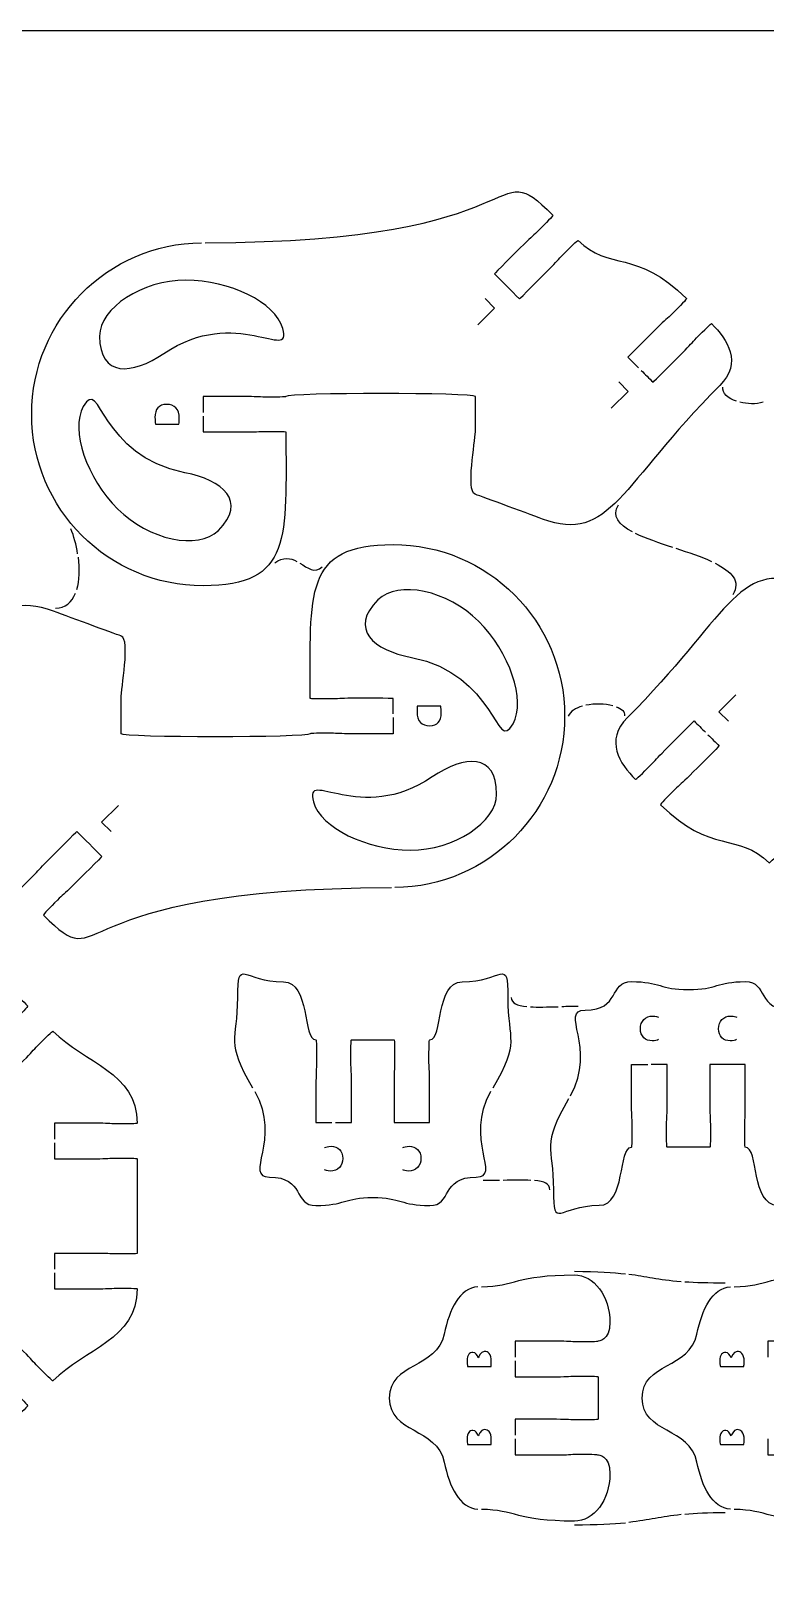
# Model space of a CAD drawing. Extents: x 0 to 250, y 0 to 300.
# Drawn here: x 84.9 to 146.9, y 169.1 to 300.1 of the extents above; entities that cross this region are included whole.
import ezdxf

# ---------------------------------------------------------------- set-up
doc = ezdxf.new("R2010")
doc.units = 0
doc.header["$MEASUREMENT"] = 0
doc.layers.add('DEFAULT', color=7, linetype='CONTINUOUS')

msp = doc.modelspace()

# ---------------------------------------------------------------- linework, layer by layer
at = {"layer": 'DEFAULT', "color": 250}
for points in [[(123.29, 277.42), (124.08, 276.63), (122.65, 275.2)], [(134.57, 270.38), (135.37, 269.58), (133.94, 268.15)], [(143.84, 241.7), (143.04, 242.49), (144.47, 243.92)], [(91.66, 232.36), (90.86, 233.15), (92.29, 234.58)]]:
    msp.add_lwpolyline(points, dxfattribs=at)
at = {"layer": 'DEFAULT', "color": 1}
for points, knots in [([(240.05, 0.05), (163.38, 0.05), (86.72, 0.05), (10.05, 0.05), (4.53, 0.05), (0.05, 4.53), (0.05, 10.05), (0.05, 103.38), (0.05, 196.72), (0.05, 290.05), (0.05, 295.57), (4.53, 300.05), (10.05, 300.05), (86.72, 300.05), (163.38, 300.05), (240.05, 300.05), (245.57, 300.05), (250.05, 295.57), (250.05, 290.05), (250.05, 196.72), (250.05, 103.38), (250.05, 10.05), (250.05, 4.53), (245.57, 0.05), (240.05, 0.05)], [0, 0, 0, 0, 651.968, 651.968, 651.968, 652.968, 652.968, 652.968, 1446.668, 1446.668, 1446.668, 1447.668, 1447.668, 1447.668, 2099.636, 2099.636, 2099.636, 2100.636, 2100.636, 2100.636, 2894.336, 2894.336, 2894.336, 2895.336, 2895.336, 2895.336, 2895.336]), ([(99.6, 282.15), (128.33, 282.18), (123.48, 290), (129.01, 284.47), (128.99, 284.39), (128.46, 283.85), (127.81, 283.2), (127.4, 282.78), (127.22, 282.69), (126.54, 282), (125.91, 281.38), (124.06, 279.53), (124.06, 279.53), (124.77, 278.82), (125.47, 278.11), (126.18, 277.4), (126.18, 277.4), (128.04, 279.26), (128.66, 279.88), (129.34, 280.56), (129.45, 280.73), (129.87, 281.15), (130.51, 281.8), (131.05, 282.33), (131.13, 282.35), (133.74, 279.75), (136.08, 281.64), (140.3, 277.43), (140.34, 277.39), (139.78, 276.84), (139.1, 276.15), (138.68, 275.74), (138.51, 275.64), (137.82, 274.95), (137, 274.13), (136.17, 273.3), (135.35, 272.48), (135.65, 272.17), (135.95, 271.87), (136.25, 271.57)], [0, 0, 0, 0, 1, 1, 1, 2, 2, 2, 3, 3, 3, 4, 4, 4, 12.513566, 12.513566, 12.513566, 13.513566, 13.513566, 13.513566, 14.513566, 14.513566, 14.513566, 15.513566, 15.513566, 15.513566, 16.513566, 16.513566, 16.513566, 17.513566, 17.513566, 17.513566, 18.513566, 18.513566, 18.513566, 28.441345, 28.441345, 28.441345, 32.075874, 32.075874, 32.075874, 32.075874]), ([(99.44, 267.5), (99.44, 267.05), (99.44, 266.6), (99.44, 266.15), (100.61, 266.15), (101.78, 266.15), (102.95, 266.15), (103.91, 266.15), (104.11, 266.2), (104.69, 266.2), (105.66, 266.2), (106.44, 266.2), (106.44, 266.15), (106.44, 257.22), (107.03, 253.15), (99.44, 253.15), (91.44, 253.15), (84.95, 259.64), (84.95, 267.65), (84.95, 275.61), (91.36, 282.07), (99.3, 282.15)], [0, 0, 0, 0, 3.83, 3.83, 3.83, 13.77, 13.77, 13.77, 14.77, 14.77, 14.77, 15.77, 15.77, 15.77, 16.77, 16.77, 16.77, 17.77, 17.77, 17.77, 18.77, 18.77, 18.77, 18.77]), ([(106.17, 274.91), (107, 271.98), (102.23, 276.92), (96.13, 272.79), (93.43, 270.97), (90.69, 270.76), (90.69, 274.25), (90.69, 276.64), (94.3, 278.98), (97.98, 278.98), (101.67, 278.98), (105.55, 277.11), (106.17, 274.91)], [1, 1, 1, 1, 2, 2, 2, 3, 3, 3, 4, 4, 4, 5, 5, 5, 5]), ([(136.47, 271.36), (136.8, 271.02), (137.14, 270.69), (137.47, 270.35), (137.47, 270.35), (139.33, 272.21), (139.95, 272.83), (140.63, 273.51), (140.73, 273.68), (141.15, 274.1), (141.84, 274.78), (142.39, 275.34), (142.42, 275.31), (143.76, 273.96), (145.05, 272.01), (143.11, 270.07), (134.66, 261.63), (133.86, 256.69), (128.14, 258.79), (126.72, 259.31), (122.43, 260.89), (122.43, 260.89), (121.64, 261.18), (122.45, 265.34), (122.45, 266.15), (122.45, 267.15), (122.45, 268.15), (122.45, 269.15), (122.45, 269.48), (106.57, 269.48), (106.44, 269.15), (106.44, 269.1), (105.66, 269.1), (104.69, 269.1), (104.1, 269.1), (103.91, 269.15), (102.95, 269.15), (101.78, 269.15), (100.61, 269.15), (99.44, 269.15), (99.44, 268.7), (99.44, 268.25), (99.44, 267.8)], [0, 0, 0, 0, 4.030509, 4.030509, 4.030509, 5.030509, 5.030509, 5.030509, 6.030509, 6.030509, 6.030509, 7.030509, 7.030509, 7.030509, 8.030509, 8.030509, 8.030509, 9.030509, 9.030509, 9.030509, 10.030509, 10.030509, 10.030509, 11.030509, 11.030509, 11.030509, 19.530509, 19.530509, 19.530509, 20.530509, 20.530509, 20.530509, 21.530509, 21.530509, 21.530509, 22.530509, 22.530509, 22.530509, 32.470509, 32.470509, 32.470509, 36.300509, 36.300509, 36.300509, 36.300509]), ([(100.73, 257.82), (99.03, 256.13), (94.83, 257.03), (92.22, 259.63), (89.61, 262.24), (88.19, 266.31), (89.31, 268.3), (90.79, 270.96), (90.67, 264.09), (97.9, 262.7), (101.1, 262.08), (103.19, 260.29), (100.73, 257.82)], [1, 1, 1, 1, 2, 2, 2, 3, 3, 3, 4, 4, 4, 5, 5, 5, 5]), ([(115.5, 242.31), (115.5, 242.75), (115.5, 243.19), (115.5, 243.63), (115.5, 243.63), (112.88, 243.64), (112, 243.64), (111.03, 243.63), (110.84, 243.58), (110.25, 243.58), (109.28, 243.58), (108.5, 243.58), (108.5, 243.63), (108.5, 252.57), (107.91, 256.63), (115.5, 256.63), (123.5, 256.63), (130, 250.14), (130, 242.13), (130, 234.17), (123.59, 227.71), (115.65, 227.63)], [0, 0, 0, 0, 3.75, 3.75, 3.75, 4.75, 4.75, 4.75, 5.75, 5.75, 5.75, 6.75, 6.75, 6.75, 7.75, 7.75, 7.75, 8.75, 8.75, 8.75, 9.75, 9.75, 9.75, 9.75]), ([(178.97, 244.3), (178.97, 243.84), (178.97, 243.38), (178.97, 242.92), (177.8, 242.92), (176.63, 242.92), (175.47, 242.92), (174.5, 242.92), (174.31, 242.97), (173.72, 242.97), (172.75, 242.97), (171.97, 242.97), (171.97, 242.92), (171.84, 242.59), (155.97, 242.6), (155.97, 242.92), (155.97, 243.92), (155.97, 244.92), (155.97, 245.92), (155.97, 246.73), (156.78, 250.9), (155.99, 251.18), (155.99, 251.18), (151.7, 252.76), (150.27, 253.29), (144.56, 255.39), (143.75, 250.45), (135.31, 242), (133.36, 240.07), (134.65, 238.11), (135.99, 236.77), (136.02, 236.74), (136.58, 237.29), (137.26, 237.97), (137.68, 238.39), (137.78, 238.56), (138.47, 239.24), (139.08, 239.86), (140.94, 241.72), (140.94, 241.72), (141.26, 241.4), (141.58, 241.08), (141.9, 240.76)], [0, 0, 0, 0, 3.91, 3.91, 3.91, 13.85, 13.85, 13.85, 14.85, 14.85, 14.85, 15.85, 15.85, 15.85, 16.85, 16.85, 16.85, 25.35, 25.35, 25.35, 26.35, 26.35, 26.35, 27.35, 27.35, 27.35, 28.35, 28.35, 28.35, 29.35, 29.35, 29.35, 30.35, 30.35, 30.35, 31.35, 31.35, 31.35, 32.35, 32.35, 32.35, 36.182519, 36.182519, 36.182519, 36.182519]), ([(115.5, 242.01), (115.5, 241.55), (115.5, 241.09), (115.5, 240.63), (114.33, 240.63), (113.17, 240.63), (112, 240.63), (111.03, 240.63), (110.84, 240.68), (110.25, 240.68), (109.28, 240.68), (108.5, 240.68), (108.5, 240.63), (108.38, 240.3), (92.5, 240.3), (92.5, 240.63), (92.5, 241.63), (92.5, 242.63), (92.5, 243.63), (92.5, 244.44), (93.31, 248.6), (92.52, 248.89), (92.52, 248.89), (88.23, 250.47), (86.8, 251), (81.09, 253.1), (80.28, 248.16), (71.84, 239.71), (69.9, 237.77), (71.18, 235.82), (72.52, 234.48), (72.56, 234.44), (73.11, 235), (73.79, 235.68), (74.21, 236.1), (74.31, 236.27), (75, 236.95), (75.62, 237.57), (77.47, 239.43), (77.47, 239.43), (77.79, 239.11), (78.11, 238.79), (78.43, 238.47)], [0, 0, 0, 0, 3.91, 3.91, 3.91, 13.85, 13.85, 13.85, 14.85, 14.85, 14.85, 15.85, 15.85, 15.85, 16.85, 16.85, 16.85, 25.35, 25.35, 25.35, 26.35, 26.35, 26.35, 27.35, 27.35, 27.35, 28.35, 28.35, 28.35, 29.35, 29.35, 29.35, 30.35, 30.35, 30.35, 31.35, 31.35, 31.35, 32.35, 32.35, 32.35, 36.182519, 36.182519, 36.182519, 36.182519]), ([(114.22, 251.96), (115.91, 253.65), (120.12, 252.75), (122.73, 250.15), (125.33, 247.54), (126.75, 243.48), (125.64, 241.48), (124.15, 238.82), (124.27, 245.7), (117.04, 247.09), (113.84, 247.7), (111.75, 249.5), (114.22, 251.96)], [1, 1, 1, 1, 2, 2, 2, 3, 3, 3, 4, 4, 4, 5, 5, 5, 5]), ([(142.11, 240.55), (142.43, 240.24), (142.75, 239.92), (143.07, 239.6), (143.07, 239.6), (141.21, 237.74), (140.59, 237.12), (139.91, 236.44), (139.73, 236.33), (139.31, 235.92), (138.63, 235.24), (138.07, 234.68), (138.11, 234.64), (142.33, 230.43), (144.68, 232.33), (147.28, 229.72), (147.36, 229.74), (147.9, 230.27), (148.55, 230.93), (148.96, 231.34), (149.07, 231.51), (149.75, 232.2), (150.37, 232.82), (152.23, 234.67), (152.23, 234.67), (152.94, 233.97), (153.65, 233.26), (154.35, 232.55), (154.35, 232.55), (152.5, 230.69), (151.88, 230.07), (151.19, 229.39), (151.02, 229.29), (150.6, 228.87), (149.95, 228.22), (149.42, 227.69), (149.4, 227.6), (154.93, 222.07), (150.08, 229.9), (178.82, 229.92)], [0, 0, 0, 0, 3.832519, 3.832519, 3.832519, 4.832519, 4.832519, 4.832519, 5.832519, 5.832519, 5.832519, 6.832519, 6.832519, 6.832519, 7.832519, 7.832519, 7.832519, 8.832519, 8.832519, 8.832519, 9.832519, 9.832519, 9.832519, 10.832519, 10.832519, 10.832519, 19.339016, 19.339016, 19.339016, 20.339016, 20.339016, 20.339016, 21.339016, 21.339016, 21.339016, 22.339016, 22.339016, 22.339016, 23.339016, 23.339016, 23.339016, 23.339016]), ([(108.77, 234.87), (107.94, 237.8), (112.71, 232.86), (118.81, 236.99), (121.51, 238.82), (124.25, 239.02), (124.25, 235.54), (124.25, 233.14), (120.65, 230.8), (116.96, 230.8), (113.27, 230.81), (109.39, 232.68), (108.77, 234.87)], [1, 1, 1, 1, 2, 2, 2, 3, 3, 3, 4, 4, 4, 5, 5, 5, 5]), ([(78.65, 238.26), (78.96, 237.94), (79.28, 237.62), (79.6, 237.3), (79.6, 237.3), (77.74, 235.45), (77.12, 234.83), (76.44, 234.14), (76.26, 234.05), (75.85, 233.63), (75.16, 232.94), (74.61, 232.39), (74.65, 232.36), (78.86, 228.14), (81.21, 230.04), (83.81, 227.43), (83.89, 227.45), (84.43, 227.98), (85.08, 228.63), (85.5, 229.05), (85.6, 229.22), (86.29, 229.9), (86.91, 230.52), (88.76, 232.38), (88.76, 232.38), (89.47, 231.67), (90.18, 230.97), (90.89, 230.26), (90.89, 230.26), (89.03, 228.4), (88.41, 227.78), (87.73, 227.1), (87.55, 227), (87.13, 226.58), (86.48, 225.93), (85.95, 225.39), (85.94, 225.31), (91.47, 219.78), (86.61, 227.61), (115.35, 227.63)], [0, 0, 0, 0, 3.818377, 3.818377, 3.818377, 4.818377, 4.818377, 4.818377, 5.818377, 5.818377, 5.818377, 6.818377, 6.818377, 6.818377, 7.818377, 7.818377, 7.818377, 8.818377, 8.818377, 8.818377, 9.818377, 9.818377, 9.818377, 10.818377, 10.818377, 10.818377, 19.324874, 19.324874, 19.324874, 20.324874, 20.324874, 20.324874, 21.324874, 21.324874, 21.324874, 22.324874, 22.324874, 22.324874, 23.324874, 23.324874, 23.324874, 23.324874]), ([(71.5, 220.84), (71.82, 220.52), (72.14, 220.2), (72.45, 219.88), (72.45, 219.88), (74.31, 221.74), (74.93, 222.36), (75.62, 223.04), (75.71, 223.21), (76.13, 223.63), (76.81, 224.32), (77.37, 224.87), (77.41, 224.83), (78.26, 223.98), (79.11, 223.13), (79.95, 222.28), (79.99, 222.25), (79.44, 221.69), (78.75, 221.01), (78.34, 220.6), (78.16, 220.49), (77.48, 219.81), (76.86, 219.19), (75, 217.33), (75, 217.33), (75.71, 216.63), (76.42, 215.92), (77.13, 215.21), (77.13, 215.21), (78.98, 217.07), (79.6, 217.69), (80.29, 218.37), (80.38, 218.54), (80.8, 218.96), (81.49, 219.64), (82.04, 220.2), (82.07, 220.16), (82.92, 219.31), (83.77, 218.47), (84.62, 217.62), (84.66, 217.58), (84.1, 217.03), (83.42, 216.34), (83, 215.93), (82.83, 215.82), (82.15, 215.14), (81.53, 214.52), (79.67, 212.66), (79.67, 212.66), (80.38, 211.96), (81.09, 211.25), (81.8, 210.54), (81.8, 210.54), (83.65, 212.4), (84.27, 213.02), (84.95, 213.7), (85.06, 213.88), (85.47, 214.29), (86.16, 214.97), (86.71, 215.53), (86.75, 215.49), (89.43, 212.8), (93.87, 212.01), (93.87, 207.71), (93.87, 207.66), (93.09, 207.66), (92.12, 207.66), (91.53, 207.66), (91.34, 207.71), (90.37, 207.71), (89.2, 207.71), (88.04, 207.71), (86.87, 207.71), (86.87, 207.26), (86.87, 206.81), (86.87, 206.36)], [0, 0, 0, 0, 3.832519, 3.832519, 3.832519, 4.832519, 4.832519, 4.832519, 5.832519, 5.832519, 5.832519, 6.832519, 6.832519, 6.832519, 17.043141, 17.043141, 17.043141, 18.043141, 18.043141, 18.043141, 19.043141, 19.043141, 19.043141, 20.043141, 20.043141, 20.043141, 28.556706, 28.556706, 28.556706, 29.556706, 29.556706, 29.556706, 30.556706, 30.556706, 30.556706, 31.556706, 31.556706, 31.556706, 41.767328, 41.767328, 41.767328, 42.767328, 42.767328, 42.767328, 43.767328, 43.767328, 43.767328, 44.767328, 44.767328, 44.767328, 53.280894, 53.280894, 53.280894, 54.280894, 54.280894, 54.280894, 55.280894, 55.280894, 55.280894, 56.280894, 56.280894, 56.280894, 57.280894, 57.280894, 57.280894, 58.280894, 58.280894, 58.280894, 59.280894, 59.280894, 59.280894, 69.210894, 69.210894, 69.210894, 73.040894, 73.040894, 73.040894, 73.040894]), ([(103.65, 210.68), (101.29, 214.72), (102.37, 214.54), (102.37, 218.35), (102.37, 221.84), (102.78, 219.66), (106.23, 219.66), (108.51, 219.66), (107.82, 214.76), (108.98, 214.76), (109.03, 214.76), (109.03, 213.98), (109.03, 213.01), (109.03, 212.42), (108.98, 212.23), (108.98, 211.26), (108.98, 210.09), (108.98, 208.92), (108.98, 207.76), (109.43, 207.76), (109.88, 207.76), (110.33, 207.76)], [0, 0, 0, 0, 1, 1, 1, 2, 2, 2, 3, 3, 3, 4, 4, 4, 5, 5, 5, 14.93, 14.93, 14.93, 18.77, 18.77, 18.77, 18.77]), ([(110.63, 207.76), (111.08, 207.76), (111.53, 207.76), (111.98, 207.76), (111.98, 208.92), (111.98, 210.09), (111.98, 211.26), (111.98, 212.23), (111.93, 212.42), (111.93, 213.01), (111.93, 213.98), (111.93, 214.76), (111.98, 214.76), (113.18, 214.76), (114.38, 214.76), (115.58, 214.76), (115.63, 214.76), (115.63, 213.98), (115.63, 213.01), (115.63, 212.42), (115.58, 212.23), (115.58, 211.26), (115.58, 210.09), (115.58, 208.92), (115.58, 207.76), (116.58, 207.76), (117.58, 207.76), (118.58, 207.76), (118.58, 208.92), (118.58, 210.09), (118.58, 211.26), (118.58, 212.23), (118.53, 212.42), (118.53, 213.01), (118.53, 213.98), (118.53, 214.76), (118.59, 214.76), (119.75, 214.76), (119.06, 219.66), (121.34, 219.66), (124.79, 219.66), (125.19, 221.84), (125.19, 218.35), (125.19, 214.54), (126.28, 214.72), (123.92, 210.67)], [0, 0, 0, 0, 3.82, 3.82, 3.82, 13.75, 13.75, 13.75, 14.75, 14.75, 14.75, 15.75, 15.75, 15.75, 25.96, 25.96, 25.96, 26.96, 26.96, 26.96, 27.96, 27.96, 27.96, 37.89, 37.89, 37.89, 46.4, 46.4, 46.4, 56.33, 56.33, 56.33, 57.33, 57.33, 57.33, 58.33, 58.33, 58.33, 59.33, 59.33, 59.33, 60.33, 60.33, 60.33, 61.33, 61.33, 61.33, 61.33]), ([(130.48, 210.03), (132.77, 214.11), (129.51, 217.27), (131.73, 217.27), (134.72, 217.27), (133.72, 219.68), (135.66, 219.68), (138.06, 219.68), (138.06, 219.01), (140.46, 219.01), (142.87, 219.01), (142.87, 219.68), (145.27, 219.68), (147.21, 219.68), (146.2, 217.27), (149.2, 217.27), (151.41, 217.27), (148.15, 214.11), (150.44, 210.03)], [0, 0, 0, 0, 1, 1, 1, 2, 2, 2, 3, 3, 3, 4, 4, 4, 5, 5, 5, 6, 6, 6, 6]), ([(130.33, 209.76), (127.97, 205.71), (129.05, 205.9), (129.05, 202.08), (129.05, 198.59), (129.46, 200.77), (132.91, 200.77), (135.19, 200.77), (134.5, 205.68), (135.66, 205.68), (135.71, 205.68), (135.71, 206.46), (135.71, 207.43), (135.71, 208.02), (135.66, 208.21), (135.66, 209.18), (135.66, 210.35), (135.66, 211.51), (135.66, 212.68), (136.11, 212.68), (136.56, 212.68), (137.02, 212.68)], [0, 0, 0, 0, 1, 1, 1, 2, 2, 2, 3, 3, 3, 4, 4, 4, 5, 5, 5, 14.93, 14.93, 14.93, 18.77, 18.77, 18.77, 18.77]), ([(150.59, 209.76), (152.95, 205.71), (151.87, 205.9), (151.87, 202.08), (151.87, 198.59), (151.46, 200.77), (148.02, 200.77), (145.74, 200.77), (146.43, 205.68), (145.27, 205.68), (145.22, 205.68), (145.22, 206.46), (145.22, 207.43), (145.22, 208.02), (145.27, 208.21), (145.27, 209.18), (145.27, 210.35), (145.27, 211.51), (145.27, 212.68), (144.27, 212.68), (143.27, 212.68), (142.27, 212.68), (142.27, 211.51), (142.27, 210.35), (142.27, 209.18), (142.27, 208.21), (142.32, 208.02), (142.32, 207.43), (142.32, 206.46), (142.32, 205.68), (142.27, 205.68), (141.06, 205.68), (139.86, 205.68), (138.66, 205.68), (138.61, 205.68), (138.61, 206.46), (138.61, 207.43), (138.61, 208.02), (138.66, 208.21), (138.66, 209.18), (138.66, 210.35), (138.66, 211.51), (138.66, 212.68), (138.21, 212.68), (137.77, 212.68), (137.32, 212.68)], [0, 0, 0, 0, 1, 1, 1, 2, 2, 2, 3, 3, 3, 4, 4, 4, 5, 5, 5, 14.93, 14.93, 14.93, 23.44, 23.44, 23.44, 33.37, 33.37, 33.37, 34.37, 34.37, 34.37, 35.37, 35.37, 35.37, 45.58, 45.58, 45.58, 46.58, 46.58, 46.58, 47.58, 47.58, 47.58, 57.51, 57.51, 57.51, 61.33, 61.33, 61.33, 61.33]), ([(103.81, 210.4), (106.09, 206.33), (102.83, 203.16), (105.05, 203.16), (108.05, 203.16), (107.04, 200.75), (108.98, 200.75), (111.38, 200.75), (111.38, 201.43), (113.78, 201.43), (116.18, 201.43), (116.18, 200.75), (118.59, 200.75), (120.53, 200.75), (119.52, 203.16), (122.52, 203.16), (124.74, 203.16), (121.47, 206.33), (123.77, 210.41)], [0, 0, 0, 0, 1, 1, 1, 2, 2, 2, 3, 3, 3, 4, 4, 4, 5, 5, 5, 6, 6, 6, 6]), ([(86.87, 206.06), (86.87, 205.61), (86.87, 205.16), (86.87, 204.71), (87.42, 204.71), (87.97, 204.71), (88.53, 204.71), (89.14, 204.71), (89.76, 204.71), (90.37, 204.71), (91.34, 204.71), (91.53, 204.76), (92.12, 204.76), (93.09, 204.76), (93.87, 204.76), (93.87, 204.71), (93.87, 202.05), (93.87, 199.38), (93.87, 196.71), (93.87, 196.66), (93.09, 196.66), (92.12, 196.66), (91.53, 196.66), (91.34, 196.71), (90.37, 196.71), (89.2, 196.71), (88.04, 196.71), (86.87, 196.71), (86.87, 196.26), (86.87, 195.81), (86.87, 195.36)], [0, 0, 0, 0, 3.83, 3.83, 3.83, 8.53, 8.53, 8.53, 13.76, 13.76, 13.76, 14.76, 14.76, 14.76, 15.76, 15.76, 15.76, 38.43, 38.43, 38.43, 39.43, 39.43, 39.43, 40.43, 40.43, 40.43, 50.36, 50.36, 50.36, 54.19, 54.19, 54.19, 54.19]), ([(86.87, 195.06), (86.87, 194.61), (86.87, 194.16), (86.87, 193.71), (88.04, 193.71), (89.2, 193.71), (90.37, 193.71), (91.34, 193.71), (91.53, 193.76), (92.12, 193.76), (93.09, 193.76), (93.87, 193.76), (93.87, 193.71), (93.87, 189.41), (89.43, 188.62), (86.75, 185.93), (86.71, 185.9), (86.16, 186.45), (85.47, 187.14), (85.06, 187.55), (84.95, 187.73), (84.27, 188.41), (83.65, 189.03), (81.79, 190.89), (81.79, 190.89), (81.09, 190.18), (80.38, 189.47), (79.67, 188.76), (79.67, 188.76), (81.53, 186.91), (82.15, 186.29), (82.83, 185.6), (83.01, 185.5), (83.42, 185.09), (84.11, 184.4), (84.66, 183.85), (84.62, 183.81), (83.77, 182.96), (82.92, 182.12), (82.07, 181.27), (82.04, 181.23), (81.49, 181.78), (80.8, 182.47), (80.38, 182.89), (80.28, 183.05), (79.6, 183.74), (78.98, 184.36), (77.13, 186.22), (77.13, 186.22), (76.42, 185.51), (75.71, 184.8), (75, 184.1), (75, 184.1), (76.86, 182.24), (77.48, 181.62), (78.16, 180.93), (78.34, 180.83), (78.75, 180.42), (79.44, 179.73), (79.99, 179.18), (79.95, 179.14), (79.1, 178.29), (78.25, 177.44), (77.4, 176.6), (77.37, 176.56), (76.82, 177.11), (76.13, 177.8), (75.72, 178.21), (75.62, 178.39), (74.93, 179.07), (74.31, 179.69), (72.45, 181.55), (72.45, 181.55), (72.14, 181.23), (71.82, 180.91), (71.5, 180.59)], [0, 0, 0, 0, 3.83, 3.83, 3.83, 13.76, 13.76, 13.76, 14.76, 14.76, 14.76, 15.76, 15.76, 15.76, 16.76, 16.76, 16.76, 17.76, 17.76, 17.76, 18.76, 18.76, 18.76, 19.76, 19.76, 19.76, 28.266498, 28.266498, 28.266498, 29.266498, 29.266498, 29.266498, 30.266498, 30.266498, 30.266498, 31.266498, 31.266498, 31.266498, 41.477119, 41.477119, 41.477119, 42.477119, 42.477119, 42.477119, 43.477119, 43.477119, 43.477119, 44.477119, 44.477119, 44.477119, 52.983617, 52.983617, 52.983617, 53.983617, 53.983617, 53.983617, 54.983617, 54.983617, 54.983617, 55.983617, 55.983617, 55.983617, 66.194239, 66.194239, 66.194239, 67.194239, 67.194239, 67.194239, 68.194239, 68.194239, 68.194239, 69.194239, 69.194239, 69.194239, 73.026758, 73.026758, 73.026758, 73.026758]), ([(122.67, 193.88), (121.11, 193.77), (120.25, 191.98), (119.82, 189.89), (119.21, 186.96), (115.18, 187.47), (115.18, 184.48), (115.18, 181.48), (119.21, 182), (119.82, 179.07), (120.25, 176.97), (121.11, 175.18), (122.67, 175.07)], [0, 0, 0, 0, 1, 1, 1, 2, 2, 2, 3, 3, 3, 4, 4, 4, 4]), ([(122.97, 193.89), (125.82, 193.92), (125.9, 194.89), (130.82, 194.89), (132.48, 194.89), (133.82, 193.1), (133.82, 190.89), (133.82, 189.28), (132.82, 189.28), (132.82, 189.28), (132.82, 189.23), (132.04, 189.23), (131.07, 189.23), (130.48, 189.23), (130.29, 189.28), (129.32, 189.28), (128.15, 189.28), (126.99, 189.28), (125.82, 189.28), (125.82, 188.83), (125.82, 188.38), (125.82, 187.93)], [0, 0, 0, 0, 1, 1, 1, 2, 2, 2, 3, 3, 3, 4, 4, 4, 5, 5, 5, 14.93, 14.93, 14.93, 18.76, 18.76, 18.76, 18.76]), ([(144.03, 175.07), (142.47, 175.18), (141.61, 176.97), (141.18, 179.07), (140.58, 182), (136.55, 181.48), (136.55, 184.48), (136.55, 187.47), (140.58, 186.96), (141.18, 189.89), (141.61, 191.98), (142.47, 193.78), (144.03, 193.88)], [0, 0, 0, 0, 1, 1, 1, 2, 2, 2, 3, 3, 3, 4, 4, 4, 4]), ([(144.33, 193.89), (147.18, 193.92), (147.27, 194.89), (152.18, 194.89), (153.84, 194.89), (155.18, 193.1), (155.18, 190.89), (155.18, 189.28), (154.19, 189.28), (154.19, 189.28), (154.19, 189.23), (153.4, 189.23), (152.44, 189.23), (151.85, 189.23), (151.65, 189.28), (150.69, 189.28), (149.52, 189.28), (148.35, 189.28), (147.18, 189.28), (147.18, 188.83), (147.18, 188.38), (147.18, 187.93)], [0, 0, 0, 0, 1, 1, 1, 2, 2, 2, 3, 3, 3, 4, 4, 4, 5, 5, 5, 14.93, 14.93, 14.93, 18.76, 18.76, 18.76, 18.76]), ([(125.82, 187.63), (125.82, 187.18), (125.82, 186.73), (125.82, 186.28), (126.99, 186.28), (128.15, 186.28), (129.32, 186.28), (130.29, 186.28), (130.48, 186.33), (131.07, 186.33), (132.04, 186.33), (132.82, 186.33), (132.82, 186.28), (132.82, 185.08), (132.82, 183.88), (132.82, 182.68), (132.82, 182.63), (132.04, 182.63), (131.07, 182.63), (130.48, 182.63), (130.29, 182.68), (129.32, 182.68), (128.15, 182.68), (126.99, 182.68), (125.82, 182.68), (125.82, 182.23), (125.82, 181.78), (125.82, 181.33)], [0, 0, 0, 0, 3.83, 3.83, 3.83, 13.76, 13.76, 13.76, 14.76, 14.76, 14.76, 15.76, 15.76, 15.76, 25.97, 25.97, 25.97, 26.97, 26.97, 26.97, 27.97, 27.97, 27.97, 37.9, 37.9, 37.9, 41.73, 41.73, 41.73, 41.73]), ([(125.82, 181.03), (125.82, 180.58), (125.82, 180.13), (125.82, 179.67), (126.99, 179.67), (128.15, 179.67), (129.32, 179.67), (130.29, 179.67), (130.48, 179.73), (131.07, 179.73), (132.04, 179.73), (132.82, 179.73), (132.82, 179.67), (132.82, 179.67), (133.82, 179.67), (133.82, 178.07), (133.82, 175.85), (132.48, 174.07), (130.82, 174.07), (125.9, 174.07), (125.82, 175.04), (122.97, 175.06)], [0, 0, 0, 0, 3.83, 3.83, 3.83, 13.76, 13.76, 13.76, 14.76, 14.76, 14.76, 15.76, 15.76, 15.76, 16.76, 16.76, 16.76, 17.76, 17.76, 17.76, 18.76, 18.76, 18.76, 18.76]), ([(147.18, 181.03), (147.18, 180.58), (147.18, 180.13), (147.18, 179.67), (148.35, 179.67), (149.52, 179.67), (150.69, 179.67), (151.65, 179.67), (151.85, 179.73), (152.44, 179.73), (153.4, 179.73), (154.19, 179.73), (154.19, 179.67), (154.19, 179.67), (155.18, 179.67), (155.18, 178.07), (155.18, 175.85), (153.84, 174.07), (152.18, 174.07), (147.27, 174.07), (147.18, 175.03), (144.33, 175.06)], [0, 0, 0, 0, 3.83, 3.83, 3.83, 13.76, 13.76, 13.76, 14.76, 14.76, 14.76, 15.76, 15.76, 15.76, 16.76, 16.76, 16.76, 17.76, 17.76, 17.76, 18.76, 18.76, 18.76, 18.76])]:
    msp.add_open_spline(points, degree=3, knots=knots, dxfattribs=at)
at = {"layer": 'DEFAULT', "color": 6}
for points in [[(144.52, 268.75), (143.81, 268.99), (143.31, 269.43), (143.38, 269.95)], [(146.79, 268.66), (146.17, 268.48), (145.44, 268.5), (144.81, 268.67)], [(135.72, 257.71), (134.58, 258.32), (133.98, 259.04), (134.54, 259.99)], [(88.83, 255.86), (88.72, 256.6), (88.52, 257.33), (88.26, 257.97)], [(139.13, 256.39), (137.99, 256.77), (136.86, 257.14), (135.99, 257.57)], [(88.87, 255.56), (89, 254.57), (88.97, 253.59), (88.74, 252.81)], [(105.49, 255.08), (106.23, 255.63), (106.83, 255.49), (107.36, 255.21)], [(142.45, 255.18), (141.57, 255.58), (140.49, 255.94), (139.42, 256.29)], [(107.62, 255.06), (108.29, 254.66), (108.87, 254.16), (109.51, 254.74)], [(142.71, 255.05), (144.11, 254.36), (144.91, 253.54), (144.21, 252.38)], [(86.96, 251.25), (87.8, 251.25), (88.34, 251.75), (88.64, 252.52)], [(131.5, 242.97), (130.94, 242.81), (130.48, 242.54), (130.3, 242.13)], [(134.07, 243.01), (133.41, 243.17), (132.54, 243.2), (131.79, 243.04)], [(134.35, 242.92), (134.84, 242.75), (135.13, 242.49), (135.05, 242.16)], [(125.49, 218.35), (125.51, 217.85), (125.96, 217.64), (126.81, 217.57)], [(127.11, 217.55), (127.73, 217.52), (128.51, 217.54), (129.46, 217.56)], [(131.13, 217.57), (130.64, 217.57), (130.19, 217.57), (129.76, 217.56)], [(124.49, 202.87), (124.06, 202.87), (123.6, 202.86), (123.12, 202.86)], [(127.14, 202.88), (126.52, 202.92), (125.74, 202.9), (124.79, 202.88)], [(128.75, 202.08), (128.74, 202.59), (128.29, 202.8), (127.44, 202.87)], [(130.82, 195.19), (132.82, 195.19), (134.11, 195.1), (135.13, 194.97)], [(139.86, 194.31), (137.85, 194.46), (136.89, 194.74), (135.42, 194.93)], [(143.58, 194.19), (142.16, 194.19), (141.06, 194.23), (140.16, 194.28)], [(139.86, 174.62), (138.1, 174.44), (137.19, 174.16), (135.43, 173.97)], [(143.58, 174.77), (142.12, 174.77), (141.03, 174.72), (140.16, 174.64)], [(130.82, 173.77), (132.75, 173.77), (134.09, 173.83), (135.13, 173.94)]]:
    msp.add_open_spline(points, degree=3, dxfattribs=at)
at = {"layer": 'DEFAULT', "color": 250}
for points, knots in [([(95.42, 266.82), (95.39, 266.98), (95.37, 267.17), (95.37, 267.37), (95.37, 267.75), (95.46, 268.01), (95.62, 268.19), (95.79, 268.37), (96.02, 268.48), (96.35, 268.48), (96.68, 268.48), (96.95, 268.37), (97.14, 268.19), (97.32, 268), (97.43, 267.69), (97.43, 267.29), (97.43, 267.11), (97.42, 266.95), (97.4, 266.82), (96.74, 266.82), (96.08, 266.82), (95.42, 266.82)], [0, 0, 0, 0, 1, 1, 1, 2, 2, 2, 3, 3, 3, 4, 4, 4, 5, 5, 5, 6, 6, 6, 11.635002, 11.635002, 11.635002, 11.635002]), ([(119.53, 242.97), (119.55, 242.81), (119.57, 242.62), (119.57, 242.41), (119.57, 242.04), (119.48, 241.77), (119.32, 241.59), (119.16, 241.41), (118.92, 241.31), (118.59, 241.31), (118.26, 241.31), (118, 241.41), (117.81, 241.6), (117.62, 241.79), (117.52, 242.1), (117.52, 242.49), (117.52, 242.68), (117.53, 242.83), (117.54, 242.96), (118.2, 242.96), (118.87, 242.96), (119.53, 242.97)], [0, 0, 0, 0, 1, 1, 1, 2, 2, 2, 3, 3, 3, 4, 4, 4, 5, 5, 5, 6, 6, 6, 11.635002, 11.635002, 11.635002, 11.635002]), ([(137.93, 214.78), (137.83, 214.73), (137.64, 214.68), (137.39, 214.68), (136.83, 214.68), (136.4, 215.04), (136.4, 215.7), (136.4, 216.34), (136.83, 216.77), (137.45, 216.77), (137.7, 216.77), (137.86, 216.71), (137.93, 216.68)], [0, 0, 0, 0, 1, 1, 1, 2, 2, 2, 3, 3, 3, 4, 4, 4, 4]), ([(144.53, 214.78), (144.44, 214.73), (144.24, 214.68), (144, 214.68), (143.43, 214.68), (143, 215.04), (143, 215.7), (143, 216.34), (143.43, 216.77), (144.06, 216.77), (144.31, 216.77), (144.47, 216.71), (144.54, 216.68)], [0, 0, 0, 0, 1, 1, 1, 2, 2, 2, 3, 3, 3, 4, 4, 4, 4]), ([(109.71, 205.66), (109.81, 205.71), (110, 205.76), (110.25, 205.76), (110.82, 205.76), (111.25, 205.4), (111.25, 204.73), (111.25, 204.1), (110.82, 203.67), (110.19, 203.67), (109.94, 203.67), (109.78, 203.73), (109.71, 203.76)], [0, 0, 0, 0, 1, 1, 1, 2, 2, 2, 3, 3, 3, 4, 4, 4, 4]), ([(116.32, 205.66), (116.41, 205.71), (116.61, 205.76), (116.85, 205.76), (117.42, 205.76), (117.85, 205.4), (117.85, 204.73), (117.85, 204.1), (117.42, 203.67), (116.79, 203.67), (116.54, 203.67), (116.38, 203.73), (116.31, 203.76)], [0, 0, 0, 0, 1, 1, 1, 2, 2, 2, 3, 3, 3, 4, 4, 4, 4]), ([(121.79, 187.14), (121.77, 187.26), (121.75, 187.44), (121.75, 187.62), (121.75, 187.88), (121.8, 188.05), (121.9, 188.18), (121.98, 188.28), (122.1, 188.34), (122.25, 188.34), (122.45, 188.34), (122.62, 188.09), (122.7, 187.87), (122.7, 187.87), (122.91, 188.42), (123.21, 188.42), (123.38, 188.42), (123.52, 188.35), (123.62, 188.25), (123.74, 188.11), (123.8, 187.88), (123.8, 187.55), (123.8, 187.37), (123.79, 187.23), (123.78, 187.14), (123.12, 187.14), (122.46, 187.14), (121.79, 187.14)], [5.635, 5.635, 5.635, 5.635, 6.635, 6.635, 6.635, 7.635, 7.635, 7.635, 8.635, 8.635, 8.635, 9.635, 9.635, 9.635, 10.635, 10.635, 10.635, 11.635, 11.635, 11.635, 12.635, 12.635, 12.635, 13.635, 13.635, 13.635, 19.27, 19.27, 19.27, 19.27]), ([(143.16, 187.14), (143.13, 187.26), (143.11, 187.44), (143.11, 187.62), (143.11, 187.88), (143.16, 188.05), (143.26, 188.18), (143.34, 188.28), (143.46, 188.34), (143.62, 188.34), (143.81, 188.34), (143.98, 188.09), (144.06, 187.87), (144.06, 187.87), (144.27, 188.42), (144.57, 188.42), (144.75, 188.42), (144.88, 188.35), (144.98, 188.25), (145.11, 188.11), (145.17, 187.88), (145.17, 187.55), (145.17, 187.37), (145.16, 187.23), (145.14, 187.14), (144.48, 187.14), (143.82, 187.14), (143.16, 187.14)], [5.635, 5.635, 5.635, 5.635, 6.635, 6.635, 6.635, 7.635, 7.635, 7.635, 8.635, 8.635, 8.635, 9.635, 9.635, 9.635, 10.635, 10.635, 10.635, 11.635, 11.635, 11.635, 12.635, 12.635, 12.635, 13.635, 13.635, 13.635, 19.27, 19.27, 19.27, 19.27]), ([(121.79, 180.54), (121.77, 180.65), (121.75, 180.83), (121.75, 181.02), (121.75, 181.28), (121.8, 181.45), (121.9, 181.57), (121.98, 181.68), (122.1, 181.74), (122.25, 181.74), (122.45, 181.74), (122.62, 181.48), (122.7, 181.27), (122.7, 181.27), (122.91, 181.81), (123.21, 181.81), (123.38, 181.81), (123.52, 181.74), (123.62, 181.64), (123.74, 181.5), (123.8, 181.27), (123.8, 180.94), (123.8, 180.76), (123.79, 180.63), (123.78, 180.54), (123.12, 180.54), (122.46, 180.54), (121.79, 180.54)], [5.635, 5.635, 5.635, 5.635, 6.635, 6.635, 6.635, 7.635, 7.635, 7.635, 8.635, 8.635, 8.635, 9.635, 9.635, 9.635, 10.635, 10.635, 10.635, 11.635, 11.635, 11.635, 12.635, 12.635, 12.635, 13.635, 13.635, 13.635, 19.27, 19.27, 19.27, 19.27]), ([(143.16, 180.54), (143.13, 180.65), (143.11, 180.83), (143.11, 181.02), (143.11, 181.28), (143.16, 181.45), (143.26, 181.57), (143.34, 181.68), (143.46, 181.74), (143.62, 181.74), (143.81, 181.74), (143.98, 181.48), (144.06, 181.27), (144.06, 181.27), (144.27, 181.81), (144.57, 181.81), (144.75, 181.81), (144.88, 181.74), (144.98, 181.64), (145.11, 181.5), (145.17, 181.27), (145.17, 180.94), (145.17, 180.76), (145.16, 180.63), (145.14, 180.54), (144.48, 180.54), (143.82, 180.54), (143.16, 180.54)], [5.635, 5.635, 5.635, 5.635, 6.635, 6.635, 6.635, 7.635, 7.635, 7.635, 8.635, 8.635, 8.635, 9.635, 9.635, 9.635, 10.635, 10.635, 10.635, 11.635, 11.635, 11.635, 12.635, 12.635, 12.635, 13.635, 13.635, 13.635, 19.27, 19.27, 19.27, 19.27])]:
    msp.add_open_spline(points, degree=3, knots=knots, dxfattribs=at)

doc.saveas('drawing.dxf')
